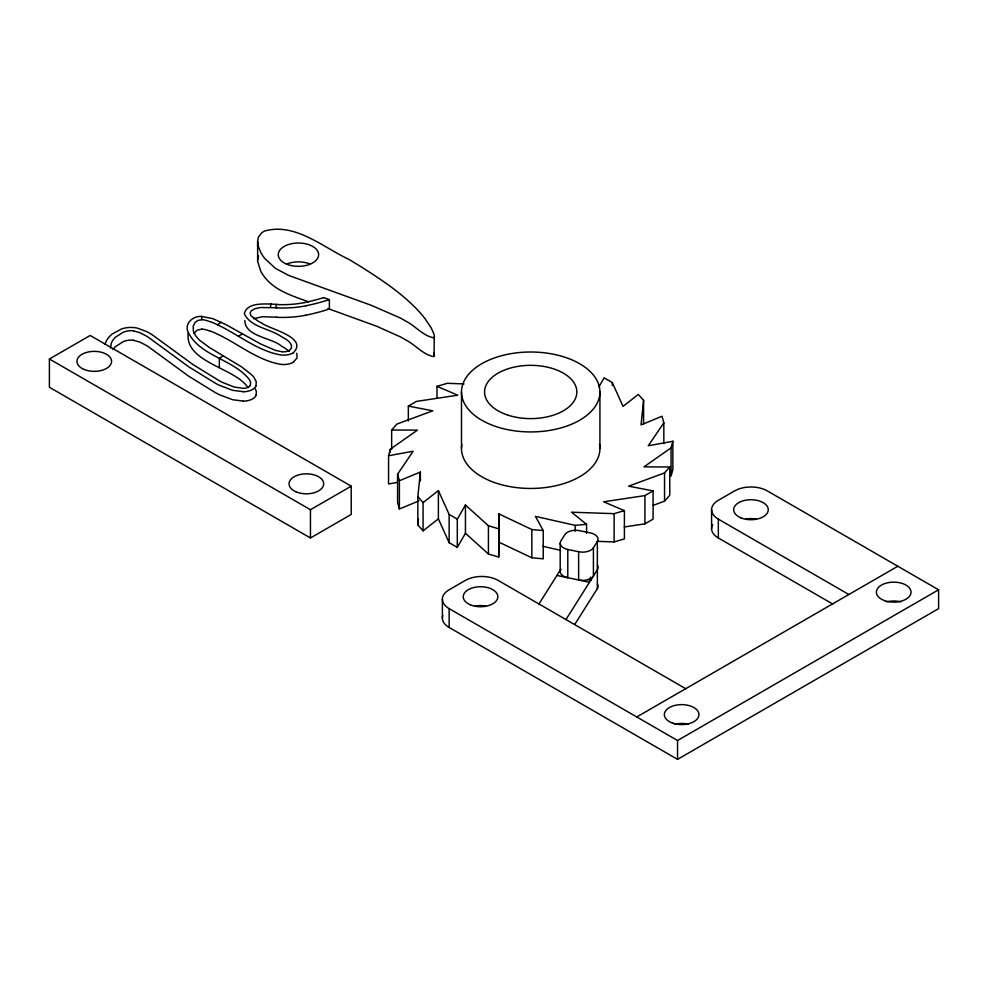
<?xml version="1.0" encoding="UTF-8"?>
<svg xmlns="http://www.w3.org/2000/svg" width="988" height="988" viewBox="0 0 988 988"><rect width="100%" height="100%" fill="white"/><g stroke="black" fill="none" stroke-linecap="round" stroke-linejoin="round"><path stroke-width="1.48" d="M442.377 599.21L442.377 618.056M560.196 543.375L560.196 571.644M711.582 509.722L711.582 528.568M498.693 528.79L488.418 525.764L465.447 505.016L465.447 533.273L488.418 554.021L498.693 557.047L498.891 513.896L531.84 529.519L543.239 530.568L543.239 558.825L531.84 557.788L498.891 542.153L498.891 513.896M498.693 557.047L498.891 542.153M308.762 301.896C293.09 296.104 275.541 291.052 264.772 277.319A87.376 50.45 0 0 1 260.758 271.181L257.646 261.338L257.609 241.282L258.461 237.021L261.647 232.909A17.451 10.078 0 0 1 264.611 231.056C294.918 222.275 322.99 247.259 348.813 259.35A693.477 400.375 0 0 1 362.868 267.909C383.159 280.851 403.499 294.412 419.776 312.344A205.245 118.498 0 0 1 424.964 318.605L431.274 328.028L434.288 334.969L434.053 356.656C423.272 355.087 415.318 344.565 405.537 339.835A126.415 72.976 0 0 0 400.017 336.698L376.576 326.201L327.93 308.552M257.609 260.128L258.461 255.855M423.074 530.84L423.074 502.583L438.388 490.604L438.388 518.861L423.074 530.84L417.838 524.912L417.838 496.655L420.369 472.066L399.387 480.736L399.387 508.993L418.974 500.904M417.838 524.912L418.43 519.132M598.938 386.839L604.125 377.848L612.288 382.554L623.033 406.389L638.347 394.41L643.583 400.338L641.051 424.914L662.034 416.257L663.837 422.839L663.837 443.661M293.3 352.778C308.886 337.081 268.477 329.004 261.351 322.841A96.12 55.501 0 0 1 258.238 321.248L250.841 315.641L250.075 313.097L251.372 310.714L254.904 308.738L260.19 307.527L275.837 307.713L276.405 304.403L277.109 304.44M270.403 307.379L270.996 304.057L276.405 304.403M434.485 336.747L434.053 337.81C423.272 336.253 415.318 325.719 405.537 320.989A126.415 72.976 0 0 0 400.017 317.864L371.463 305.378L288.805 275.479L275.578 268.464L264.772 258.486A87.376 50.45 0 0 1 260.758 252.348L258.362 246.469L257.609 241.282M397.238 482.403L388.556 483.984L388.556 455.727L390.359 449.145L417.442 430.126L391.643 430.015L391.643 449.342M672.865 441.266L672.865 469.522L671.062 476.105L671.062 447.836L672.865 441.266L648.264 445.761L663.837 422.839M105.086 344.256L105.704 342.379A41.014 23.675 0 0 1 112.249 333.956L121.598 328.93A21.316 12.301 0 0 1 124.982 328.028A17.858 10.312 0 0 1 137.023 328.028L146.866 331.659A75.619 43.657 0 0 1 152.411 334.907L192.993 364.56L219.744 381.047A120.845 69.765 0 0 0 222.436 382.393L234.366 387.098L243.542 388.346A7.595 4.384 0 0 0 250.322 385.406M255.966 385.802L256.275 381.714L253.854 377.206A48.004 27.713 0 0 0 251.73 374.86L241.48 366.807L209.505 347.578L199.49 340.181L195.501 335.661L193.376 331.005L193.179 326.25L195.155 322.298L197.958 320.408L201.676 319.754L201.676 316.432L212.778 318.63L226.24 324.78L260.746 344.022L274.862 350.123A36.531 21.094 0 0 0 276.541 350.629L282.16 351.74M255.966 395.225L256.411 391.853L255.398 388.914M188.226 332.87C184.324 361.657 232.736 367.524 246.741 385.95A41.002 23.675 0 0 1 248.346 387.679M244.863 320.433C244.765 336.661 271.811 337.501 281.518 346.146A72.544 41.879 0 0 1 284.458 347.838L289.188 351.296M250.174 385.382L250.668 382.702L249.717 380.195A27.788 16.043 0 0 0 248.865 378.923A41.002 23.675 0 0 0 246.741 376.527C229.661 358.446 197.822 354.816 187.498 330.721C185.225 322.249 193.895 315.703 201.676 316.432M193.932 333.462L196.983 330.288L201.676 329.177M438.388 518.861L449.132 542.696L457.296 547.401L457.296 519.145L465.447 505.016M457.296 547.401L465.447 533.273M538.954 603.977L560.888 569.174M593.418 547.747A11.535 6.657 0 0 1 578.622 551.736L578.622 579.993A11.535 6.657 0 0 0 593.418 576.016L593.418 547.747L597.357 541.498A11.535 6.657 0 0 0 590.466 532.952L579.623 530.68A11.535 6.657 0 0 0 564.84 534.656L560.888 540.918A11.535 6.657 0 0 0 567.791 549.452L567.791 577.708A11.535 6.657 0 0 1 560.579 569.743M565.963 619.562L597.357 569.755A11.535 6.657 0 0 0 597.419 565.297M574.818 624.354L597.357 588.589A11.535 6.657 0 0 0 597.419 584.143M399.387 508.993L397.584 502.41L397.584 474.154L413.157 451.232L388.556 455.727M391.643 430.015L396.88 424.074L432.818 410.81L408.34 406.105L408.34 420.974M624.28 526.95L644.917 523.85L653.08 519.145L653.08 490.888L628.603 486.17L664.541 472.906L669.778 466.978L643.978 466.867L671.062 447.836M653.043 505.411L664.541 501.175L669.778 495.235L669.778 466.978M210.296 321.631A72.297 41.743 0 0 1 217.459 324.78L221.189 322.212M289.138 350.468C295.066 346.763 288.731 340.304 284.458 338.415A72.544 41.879 0 0 0 281.518 336.735C270.033 328.498 250.754 327.497 244.308 313.702C246.926 302.859 262.203 303.921 270.996 304.057M293.3 362.201L297.079 357.965L296.808 353.235M49.4 359.002L90.192 335.463L351.234 486.17L351.234 514.439L310.454 537.978L49.4 387.271L49.4 359.002L310.454 509.722L351.234 486.17M238.392 336.241L242.468 333.895M223.436 355.865L219.348 358.224L219.348 367.647M408.34 406.105L416.504 401.4L457.777 395.2L437.017 386.345L437.017 398.25M597.394 541.35L614.116 541.918L624.404 538.905L624.404 510.635L603.643 501.793L644.917 495.593L653.08 490.888M636.766 716.955L897.808 566.248M685.709 688.698L498.076 580.376A23.07 13.326 0 0 0 465.447 580.376L449.132 589.787A23.07 13.326 0 0 0 449.132 608.633L677.546 740.506L938.6 589.787L938.6 608.633L677.546 759.352L449.132 627.466A23.07 13.326 0 0 1 442.859 615.326M253.508 318.741L262.252 316.74L276.578 317.173M437.017 386.345L447.305 383.319L464.027 383.9M586.551 533.236L586.551 524.319L571.546 512.204L614.116 513.661L624.404 510.635M305.86 305.749L307.219 305.49A138.765 80.114 0 0 0 329.325 299.574M305.86 315.172L307.219 314.913A138.765 80.114 0 0 0 329.325 308.997M543.239 530.568L535.447 516.366L575.152 525.357L586.551 524.319M243.381 391.693L232.674 390.322L219.657 385.394A122.771 70.877 0 0 1 215.915 383.542L188.56 366.696L148.138 337.13A88.846 51.29 0 0 0 146.397 336.044L139.777 332.635L133.528 330.918M243.381 401.116L232.674 399.732L219.657 394.817A122.771 70.877 0 0 1 215.915 392.952L188.56 376.119L148.138 346.541A88.846 51.29 0 0 0 146.397 345.454L139.777 342.058L133.528 340.341M275.837 307.713L276.578 307.75M567.791 549.452L578.622 551.736M587.749 579.487L590.466 580.055A11.535 6.657 0 0 1 591.417 580.289M556.948 575.436L589.466 582.265M542.807 546.29L560.455 550.291M323.656 297.647L329.375 299.636L329.375 309.059M217.484 324.768C238.775 334.722 257.658 351.135 281.321 355.038A13.82 7.978 0 0 0 293.399 352.839M938.6 589.787L767.281 490.888A23.07 13.326 0 0 0 734.652 490.888L718.338 500.299A23.07 13.326 0 0 0 718.338 519.145L718.338 537.978L832.884 604.113M718.338 519.145L848.865 594.504M438.388 490.604L449.132 514.427L457.296 519.145M417.838 496.655L423.074 502.583M433.967 352.691L434.485 355.581M397.584 474.154L399.387 480.736M110.495 347.986L111.323 343.132A35.654 20.587 0 0 1 115.485 337.192L123.006 332.351A13.622 7.867 0 0 1 133.565 330.745M677.546 740.506L677.546 759.352M664.541 472.906L664.541 501.175M644.917 495.593L644.917 523.85M643.583 400.338L643.583 424.136M614.116 513.661L614.116 541.918M612.288 382.554L612.288 385.53M599.926 391.977A69.222 39.965 0 0 1 496.1 426.581A69.222 39.965 0 0 1 496.1 357.36A69.222 39.965 0 0 1 599.926 391.977L599.926 448.49M597.357 541.498L597.357 588.589M590.466 577.153L590.466 580.055M575.152 525.357L575.152 531.309M531.84 529.519L531.84 557.788M488.418 525.764L488.418 554.021M461.495 391.977L461.495 448.49M449.132 514.427L449.132 542.696M449.132 608.633L449.132 627.466M420.369 472.066L420.369 480.995M390.359 449.145L390.359 452.121M310.454 509.722L310.454 537.978M599.555 444.365A69.222 39.965 0 0 1 530.704 488.455A69.222 39.965 0 0 1 461.853 444.365M718.338 537.978A23.07 13.326 0 0 1 712.669 524.517M745.718 519.046A17.302 9.991 0 0 1 756.215 519.046M475.29 606.039A17.302 9.991 0 0 1 485.787 606.039M886.854 601.816A17.302 9.991 0 0 1 900.611 601.816M674.755 724.278A17.302 9.991 0 0 1 688.5 724.278M287.002 263.92A20.192 11.658 0 0 1 309.886 263.92M305.897 315.234A72.951 42.114 0 0 1 276.566 317.284M293.399 362.25A13.82 7.978 0 0 1 281.333 364.436C257.658 360.595 238.775 344.12 217.484 334.179A72.297 41.743 0 0 0 210.296 331.042M201.725 329.029A17.636 10.176 0 0 1 209.592 331.017M289.237 350.53A8.052 4.656 0 0 1 282.173 351.716M305.897 305.823A72.951 42.114 0 0 1 276.566 307.873M201.725 319.606A17.636 10.176 0 0 1 209.592 321.594M323.607 297.598A125.414 72.408 0 0 1 304.106 302.637M304.106 302.649A67.122 38.754 0 0 1 277.085 304.551M113.027 349.456A35.654 20.587 0 0 1 115.485 346.615L123.006 341.774A13.622 7.867 0 0 1 133.565 340.168M256.164 395.249A13.523 7.805 0 0 1 243.381 401.19M256.164 385.839A13.523 7.805 0 0 1 243.381 391.767M507.634 415.046A46.152 26.639 0 0 0 576.856 391.977A46.152 26.639 0 0 0 507.634 368.907A46.152 26.639 0 0 0 507.634 415.046M740.815 517.811A17.302 9.991 0 0 0 768.182 510.759A17.302 9.991 0 0 0 743.915 500.595A17.302 9.991 0 0 0 740.815 517.811M470.387 604.817A17.302 9.991 0 0 0 497.754 597.752A17.302 9.991 0 0 0 473.474 587.601A17.302 9.991 0 0 0 470.387 604.817M885.075 600.803A17.302 9.991 0 0 0 911.035 592.145A17.302 9.991 0 0 0 885.075 583.488A17.302 9.991 0 0 0 885.075 600.803M672.976 723.253A17.302 9.991 0 0 0 698.936 714.608A17.302 9.991 0 0 0 672.976 705.951A17.302 9.991 0 0 0 672.976 723.253M296.215 491.913A17.302 9.991 0 0 0 323.582 484.849A17.302 9.991 0 0 0 299.315 474.697A17.302 9.991 0 0 0 296.215 491.913M84.116 369.45A17.302 9.991 0 0 0 111.483 362.398A17.302 9.991 0 0 0 87.203 352.234A17.302 9.991 0 0 0 84.116 369.45M286.594 264.117A20.192 11.658 0 0 0 318.519 255.892A20.192 11.658 0 0 0 290.2 244.036A20.192 11.658 0 0 0 286.594 264.117"/></g></svg>
